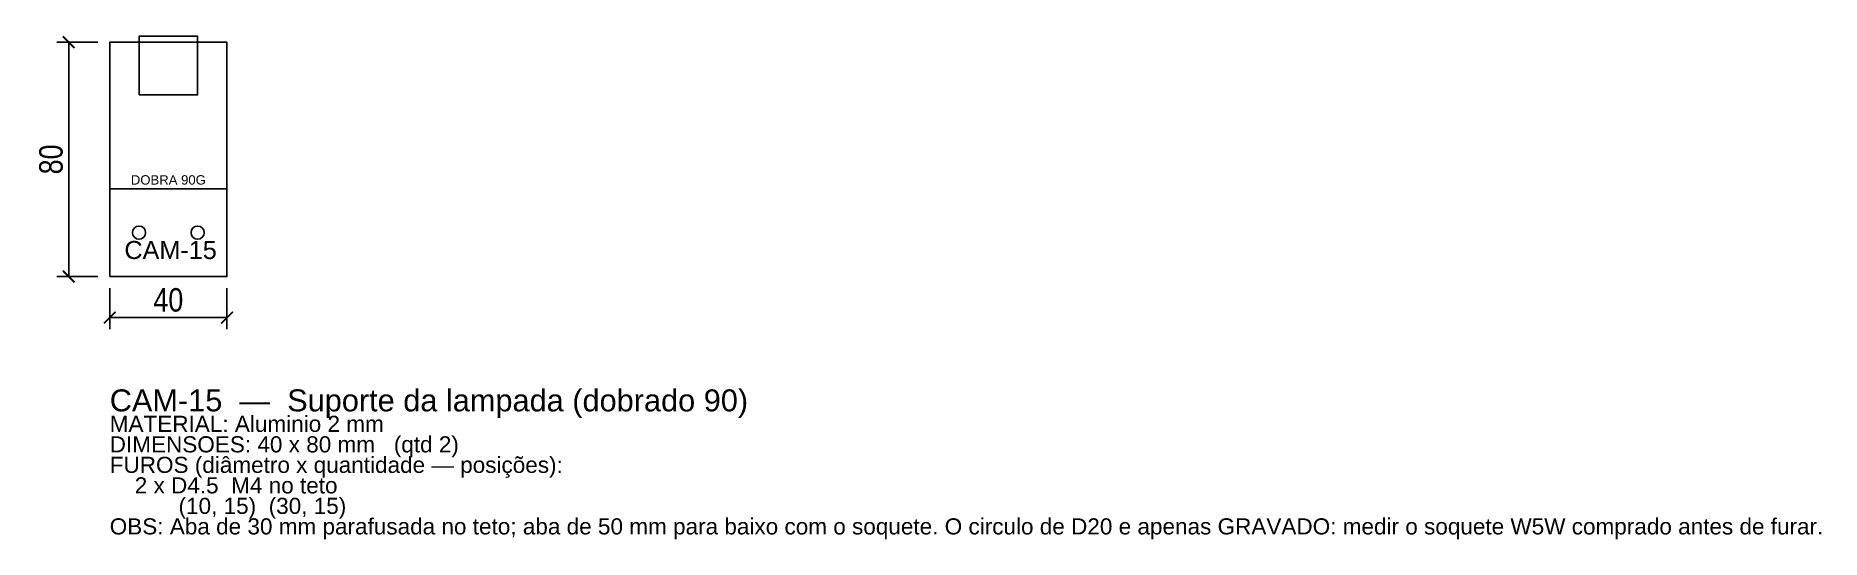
# Model space of a CAD drawing. Header units: millimetres. Extents: x -25 to 584, y -90 to 82.
import ezdxf
from ezdxf.enums import TextEntityAlignment as Align

# ---------------------------------------------------------------- set-up
doc = ezdxf.new("R2010")
doc.units = ezdxf.units.MM
for name, color, linetype in [('CORTE', 1, 'Continuous'), ('COTA', 4, 'Continuous'), ('GRAVACAO', 3, 'Continuous'), ('TEXTO', 7, 'Continuous')]:
    doc.layers.add(name, color=color, linetype=linetype)
doc.styles.add('ARIAL', font='arial.ttf')
doc.styles.add('OpenSansCondensed-Light', font='OpenSansCondensed-Light.ttf')
doc.dimstyles.new('EZDXF', dxfattribs={"dimtxt": 8, "dimasz": 4, "dimexe": 4, "dimexo": 4, "dimgap": 2, "dimtad": 1, "dimdec": 0, "dimdsep": 46, "dimtxsty": 'OpenSansCondensed-Light', "dimblk": 'ARCHTICK', "dimcen": 2.5, "dimclrd": 4, "dimclre": 4, "dimclrt": 4, "dimazin": 3, "dimtfac": 0.5, "dimtmove": 2, "dimatfit": 3})

# ---------------------------------------------------------------- blocks, each defined once
blk = doc.blocks.new('_ARCHTICK')
at = {"color": 0, "linetype": 'BYBLOCK', "const_width": 0.15}
blk.add_lwpolyline([(-0.5, -0.5), (0.5, 0.5)], dxfattribs=at)

msp = doc.modelspace()

# ---------------------------------------------------------------- linework, layer by layer
at = {"layer": 'CORTE'}
msp.add_lwpolyline([(0, 0), (40, 0), (40, 80), (0, 80)], close=True, dxfattribs=at)
for centre in [(10, 15), (30, 15)]:
    msp.add_circle(centre, 2.25, dxfattribs=at)
at = {"layer": 'GRAVACAO'}
msp.add_line((0, 30), (40, 30), dxfattribs=at)
msp.add_lwpolyline([(10, 62), (30, 62), (30, 82), (10, 82)], close=True, dxfattribs=at)

# ---------------------------------------------------------------- texts
at = {"layer": 'GRAVACAO', "style": 'ARIAL'}
msp.add_text('DOBRA 90G', height=3.2, dxfattribs=at).set_placement((20, 33), align=Align.MIDDLE_CENTER)
msp.add_text('CAM-15', height=6.154, dxfattribs=at).set_placement((5, 6))
at = {"layer": 'TEXTO', "style": 'ARIAL'}
for s, height, p in [('CAM-15  —  Suporte da lampada (dobrado 90)', 7.5, (0, -46)), ('MATERIAL: Aluminio 2 mm', 5.5, (0, -53)), ('DIMENSOES: 40 x 80 mm   (qtd 2)', 5.5, (0, -60)), ('FUROS (diâmetro x quantidade — posições):', 5.5, (0, -67)), ('    2 x D4.5  M4 no teto', 5.5, (0, -74)), ('           (10, 15)  (30, 15)', 5.5, (0, -81)), ('OBS: Aba de 30 mm parafusada no teto; aba de 50 mm para baixo com o soquete. O circulo de D20 e apenas GRAVADO: medir o soquete W5W comprado antes de furar.', 5.5, (0, -88))]:
    msp.add_text(s, height=height, dxfattribs=at).set_placement(p)

# ---------------------------------------------------------------- dimensions: what is measured, and where the dimension line sits
at = {"layer": 'COTA'}
msp.add_linear_dim(base=(-14, 0), p1=(0, 0), p2=(0, 80), angle=90, dimstyle='EZDXF', dxfattribs=at).render()
msp.add_linear_dim(base=(0, -14), p1=(0, 0), p2=(40, 0), dimstyle='EZDXF', dxfattribs=at).render()

doc.saveas('drawing.dxf')
